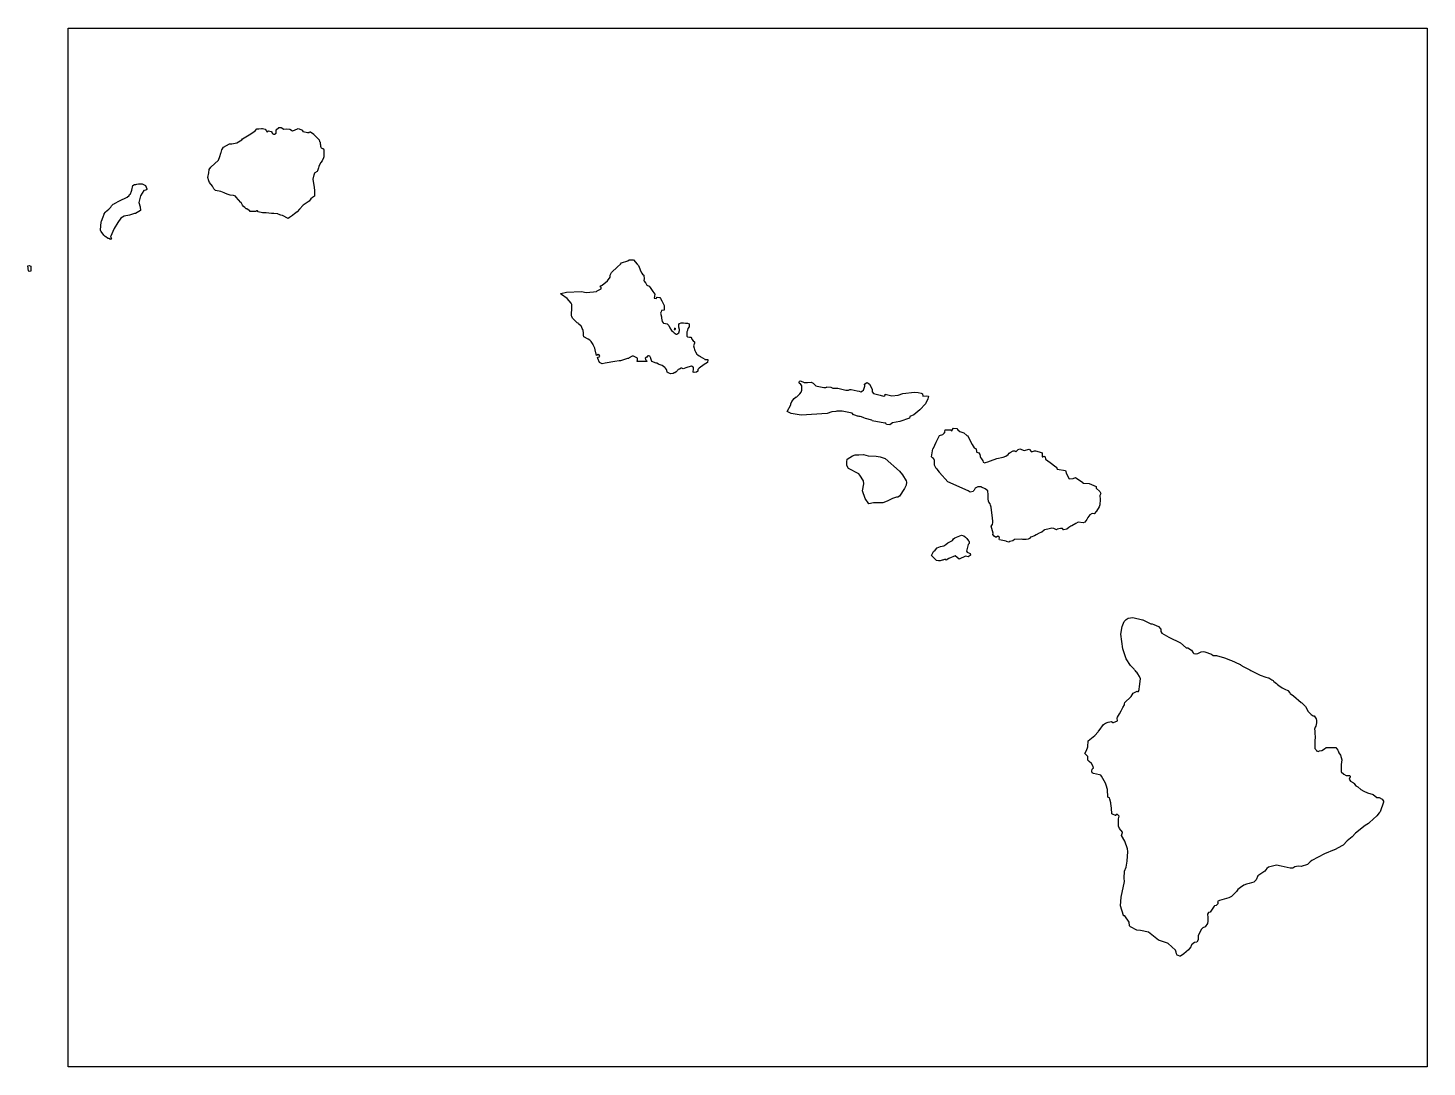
# Model space of a CAD drawing. Extents: x -0.2 to 10.9, y 0.1 to 8.4.
import ezdxf

# ---------------------------------------------------------------- set-up
doc = ezdxf.new("R2010")
doc.units = 0
doc.header["$MEASUREMENT"] = 0
doc.layers.add('STATE', color=7, linetype='CONTINUOUS')

# ---------------------------------------------------------------- blocks, each defined once
blk = doc.blocks.new('BLOCK_2')
at = {"layer": 'STATE'}
blk.add_lwpolyline([(0.093, 0.099), (0.093, 8.373), (10.92, 8.373), (10.92, 0.099), (0.093, 0.099)], dxfattribs=at)
at = {"layer": 'STATE', "color": 2}
for points in [[(1.813, 7.567), (1.833, 7.57), (1.86, 7.567), (1.88, 7.553), (1.897, 7.56), (1.927, 7.573), (1.96, 7.56), (1.96, 7.557), (1.963, 7.55), (1.99, 7.543), (2, 7.54), (2.013, 7.54), (2.017, 7.547), (2.023, 7.547), (2.05, 7.527), (2.053, 7.523), (2.063, 7.513), (2.08, 7.497), (2.093, 7.483), (2.097, 7.47), (2.1, 7.463), (2.1, 7.46), (2.1, 7.45), (2.103, 7.443), (2.103, 7.44), (2.103, 7.437), (2.103, 7.43), (2.107, 7.427), (2.107, 7.423), (2.11, 7.42), (2.12, 7.413), (2.123, 7.413), (2.127, 7.41), (2.13, 7.403), (2.13, 7.4), (2.13, 7.39), (2.13, 7.376), (2.13, 7.37), (2.13, 7.36), (2.13, 7.356), (2.13, 7.346), (2.127, 7.34), (2.117, 7.316), (2.107, 7.303), (2.09, 7.273), (2.09, 7.27), (2.087, 7.26), (2.08, 7.236), (2.077, 7.23), (2.06, 7.22), (2.057, 7.216), (2.053, 7.21), (2.053, 7.206), (2.05, 7.206), (2.05, 7.203), (2.043, 7.17), (2.05, 7.12), (2.053, 7.106), (2.057, 7.076), (2.057, 7.066), (2.057, 7.056), (2.057, 7.04), (2.057, 7.033), (2.047, 7.03), (2.04, 7.023), (2.027, 7.013), (2.013, 6.993), (1.967, 6.963), (1.937, 6.93), (1.917, 6.91), (1.897, 6.893), (1.883, 6.883), (1.88, 6.88), (1.873, 6.876), (1.857, 6.863), (1.847, 6.856), (1.8, 6.88), (1.787, 6.883), (1.767, 6.89), (1.763, 6.893), (1.733, 6.896), (1.713, 6.896), (1.67, 6.9), (1.643, 6.9), (1.607, 6.91), (1.603, 6.916), (1.593, 6.916), (1.59, 6.913), (1.583, 6.913), (1.573, 6.913), (1.57, 6.913), (1.567, 6.913), (1.547, 6.913), (1.54, 6.913), (1.54, 6.916), (1.527, 6.926), (1.517, 6.933), (1.513, 6.933), (1.5, 6.943), (1.49, 6.953), (1.483, 6.963), (1.473, 6.983), (1.47, 6.983), (1.433, 7.026), (1.427, 7.033), (1.41, 7.04), (1.383, 7.043), (1.367, 7.046), (1.347, 7.056), (1.337, 7.06), (1.31, 7.07), (1.267, 7.08), (1.253, 7.093), (1.243, 7.113), (1.22, 7.143), (1.213, 7.156), (1.207, 7.183), (1.213, 7.22), (1.217, 7.246), (1.23, 7.266), (1.29, 7.32), (1.303, 7.35), (1.31, 7.376), (1.313, 7.383), (1.317, 7.403), (1.33, 7.423), (1.38, 7.45), (1.397, 7.45), (1.437, 7.46), (1.477, 7.483), (1.483, 7.49), (1.55, 7.53), (1.583, 7.553), (1.597, 7.57), (1.613, 7.57), (1.633, 7.573), (1.643, 7.573), (1.653, 7.57), (1.663, 7.567), (1.67, 7.557), (1.673, 7.553), (1.677, 7.547), (1.69, 7.553), (1.71, 7.55), (1.717, 7.547), (1.717, 7.543), (1.72, 7.537), (1.723, 7.53), (1.727, 7.53), (1.73, 7.527), (1.737, 7.527), (1.75, 7.537), (1.75, 7.547), (1.75, 7.55), (1.75, 7.563), (1.773, 7.58), (1.79, 7.58), (1.813, 7.567)], [(0.387, 6.713), (0.377, 6.723), (0.357, 6.753), (0.353, 6.756), (0.35, 6.763), (0.357, 6.83), (0.36, 6.836), (0.373, 6.87), (0.38, 6.89), (0.38, 6.893), (0.387, 6.903), (0.39, 6.91), (0.417, 6.93), (0.433, 6.946), (0.44, 6.956), (0.453, 6.97), (0.46, 6.973), (0.463, 6.976), (0.503, 6.996), (0.563, 7.026), (0.58, 7.04), (0.583, 7.046), (0.59, 7.053), (0.597, 7.073), (0.6, 7.083), (0.61, 7.12), (0.623, 7.126), (0.633, 7.126), (0.64, 7.13), (0.653, 7.133), (0.68, 7.133), (0.683, 7.133), (0.71, 7.12), (0.72, 7.093), (0.72, 7.086), (0.713, 7.083), (0.703, 7.08), (0.7, 7.083), (0.697, 7.08), (0.67, 7.036), (0.657, 6.983), (0.667, 6.95), (0.67, 6.92), (0.63, 6.896), (0.627, 6.896), (0.623, 6.896), (0.583, 6.883), (0.54, 6.876), (0.513, 6.86), (0.49, 6.823), (0.46, 6.776), (0.43, 6.71), (0.44, 6.703), (0.43, 6.69), (0.417, 6.696), (0.413, 6.696), (0.407, 6.7), (0.393, 6.71), (0.39, 6.713), (0.387, 6.713)], [(-0.227, 6.48), (-0.217, 6.483), (-0.203, 6.476), (-0.203, 6.436), (-0.217, 6.433), (-0.223, 6.44), (-0.227, 6.48)], [(4.627, 6.493), (4.637, 6.483), (4.647, 6.456), (4.653, 6.44), (4.663, 6.42), (4.67, 6.413), (4.68, 6.406), (4.68, 6.403), (4.68, 6.396), (4.683, 6.38), (4.683, 6.376), (4.68, 6.363), (4.683, 6.356), (4.693, 6.343), (4.697, 6.34), (4.703, 6.326), (4.723, 6.316), (4.73, 6.306), (4.753, 6.276), (4.767, 6.253), (4.763, 6.223), (4.777, 6.22), (4.787, 6.23), (4.807, 6.226), (4.813, 6.22), (4.823, 6.2), (4.833, 6.18), (4.843, 6.163), (4.843, 6.126), (4.82, 6.123), (4.817, 6.113), (4.813, 6.103), (4.82, 6.073), (4.82, 6.063), (4.823, 6.05), (4.827, 6.036), (4.833, 6.026), (4.837, 6.023), (4.84, 6.023), (4.867, 6.016), (4.88, 6.003), (4.887, 5.986), (4.9, 5.963), (4.91, 5.956), (4.917, 5.95), (4.923, 5.946), (4.937, 5.936), (4.943, 5.936), (4.95, 5.94), (4.96, 5.946), (4.963, 5.963), (4.963, 5.966), (4.963, 5.973), (4.96, 5.99), (4.96, 6.013), (4.963, 6.02), (4.977, 6.026), (4.99, 6.026), (4.997, 6.026), (5.013, 6.023), (5.02, 6.023), (5.027, 6.023), (5.04, 6.016), (5.04, 6.003), (5.04, 5.993), (5.03, 5.98), (5.027, 5.966), (5.027, 5.963), (5.023, 5.953), (5.023, 5.933), (5.023, 5.93), (5.023, 5.92), (5.027, 5.913), (5.043, 5.91), (5.047, 5.91), (5.05, 5.91), (5.053, 5.91), (5.057, 5.91), (5.057, 5.906), (5.06, 5.906), (5.06, 5.903), (5.063, 5.896), (5.073, 5.883), (5.083, 5.873), (5.083, 5.863), (5.077, 5.843), (5.08, 5.823), (5.083, 5.813), (5.087, 5.806), (5.093, 5.793), (5.103, 5.776), (5.11, 5.77), (5.12, 5.763), (5.127, 5.76), (5.13, 5.76), (5.13, 5.756), (5.147, 5.746), (5.167, 5.736), (5.167, 5.733), (5.17, 5.733), (5.183, 5.733), (5.19, 5.733), (5.19, 5.73), (5.187, 5.71), (5.16, 5.693), (5.12, 5.663), (5.11, 5.653), (5.11, 5.64), (5.1, 5.633), (5.08, 5.63), (5.073, 5.633), (5.073, 5.64), (5.077, 5.65), (5.077, 5.67), (5.073, 5.673), (5.06, 5.68), (5.03, 5.673), (5.023, 5.67), (4.993, 5.66), (4.983, 5.663), (4.977, 5.663), (4.963, 5.656), (4.953, 5.653), (4.95, 5.65), (4.947, 5.646), (4.937, 5.636), (4.927, 5.626), (4.923, 5.626), (4.913, 5.623), (4.893, 5.62), (4.887, 5.623), (4.873, 5.626), (4.867, 5.633), (4.863, 5.646), (4.86, 5.653), (4.853, 5.663), (4.847, 5.67), (4.827, 5.686), (4.803, 5.693), (4.797, 5.696), (4.783, 5.703), (4.777, 5.703), (4.743, 5.716), (4.737, 5.74), (4.737, 5.743), (4.733, 5.75), (4.727, 5.76), (4.717, 5.763), (4.713, 5.763), (4.71, 5.76), (4.703, 5.753), (4.69, 5.743), (4.693, 5.733), (4.7, 5.726), (4.703, 5.716), (4.627, 5.716), (4.63, 5.73), (4.63, 5.74), (4.63, 5.743), (4.597, 5.76), (4.593, 5.76), (4.59, 5.76), (4.587, 5.76), (4.563, 5.746), (4.557, 5.74), (4.55, 5.74), (4.493, 5.723), (4.483, 5.723), (4.45, 5.716), (4.373, 5.703), (4.347, 5.7), (4.327, 5.71), (4.313, 5.74), (4.31, 5.75), (4.33, 5.756), (4.327, 5.766), (4.317, 5.773), (4.303, 5.766), (4.293, 5.81), (4.29, 5.823), (4.28, 5.846), (4.277, 5.85), (4.277, 5.853), (4.27, 5.86), (4.26, 5.876), (4.25, 5.886), (4.237, 5.896), (4.203, 5.913), (4.203, 5.916), (4.2, 5.923), (4.2, 5.946), (4.197, 5.963), (4.197, 5.97), (4.193, 5.97), (4.193, 5.973), (4.19, 5.98), (4.183, 5.996), (4.18, 6), (4.16, 6.016), (4.157, 6.023), (4.15, 6.026), (4.13, 6.043), (4.113, 6.063), (4.107, 6.076), (4.103, 6.08), (4.107, 6.153), (4.107, 6.17), (4.1, 6.183), (4.07, 6.22), (4.023, 6.25), (4.017, 6.256), (4.02, 6.26), (4.063, 6.27), (4.183, 6.276), (4.22, 6.266), (4.28, 6.273), (4.303, 6.276), (4.307, 6.28), (4.34, 6.296), (4.34, 6.3), (4.34, 6.31), (4.333, 6.313), (4.337, 6.32), (4.347, 6.326), (4.39, 6.36), (4.413, 6.39), (4.413, 6.406), (4.42, 6.42), (4.423, 6.426), (4.47, 6.47), (4.493, 6.493), (4.503, 6.503), (4.553, 6.52), (4.563, 6.526), (4.597, 6.526), (4.627, 6.493)], [(6.38, 5.483), (6.397, 5.48), (6.41, 5.476), (6.423, 5.483), (6.43, 5.49), (6.44, 5.52), (6.44, 5.526), (6.437, 5.533), (6.437, 5.536), (6.457, 5.55), (6.467, 5.546), (6.477, 5.536), (6.5, 5.496), (6.5, 5.476), (6.51, 5.463), (6.563, 5.45), (6.59, 5.44), (6.6, 5.443), (6.603, 5.453), (6.603, 5.456), (6.657, 5.443), (6.707, 5.45), (6.743, 5.463), (6.837, 5.473), (6.867, 5.47), (6.89, 5.466), (6.9, 5.46), (6.903, 5.44), (6.933, 5.443), (6.947, 5.44), (6.943, 5.42), (6.923, 5.38), (6.88, 5.333), (6.83, 5.293), (6.8, 5.28), (6.797, 5.266), (6.72, 5.239), (6.66, 5.229), (6.64, 5.213), (6.613, 5.216), (6.607, 5.226), (6.6, 5.226), (6.5, 5.246), (6.497, 5.249), (6.447, 5.263), (6.433, 5.269), (6.413, 5.276), (6.403, 5.28), (6.397, 5.28), (6.387, 5.283), (6.383, 5.283), (6.36, 5.29), (6.353, 5.293), (6.35, 5.293), (6.34, 5.306), (6.26, 5.323), (6.233, 5.323), (6.23, 5.323), (6.217, 5.323), (6.21, 5.32), (6.177, 5.316), (6.14, 5.303), (5.933, 5.29), (5.853, 5.303), (5.823, 5.32), (5.85, 5.373), (5.85, 5.38), (5.86, 5.4), (5.877, 5.423), (5.893, 5.436), (5.897, 5.433), (5.923, 5.46), (5.933, 5.473), (5.94, 5.49), (5.94, 5.523), (5.927, 5.54), (5.92, 5.543), (5.917, 5.55), (5.92, 5.56), (5.927, 5.563), (5.957, 5.55), (5.983, 5.55), (6.013, 5.553), (6.03, 5.546), (6.05, 5.523), (6.06, 5.52), (6.113, 5.51), (6.13, 5.51), (6.137, 5.513), (6.137, 5.516), (6.17, 5.513), (6.187, 5.506), (6.197, 5.506), (6.227, 5.506), (6.267, 5.493), (6.29, 5.49), (6.303, 5.49), (6.307, 5.49), (6.31, 5.49), (6.32, 5.493), (6.333, 5.493), (6.38, 5.483)], [(7.183, 5.173), (7.197, 5.159), (7.23, 5.149), (7.253, 5.129), (7.26, 5.129), (7.297, 5.056), (7.313, 5.029), (7.327, 5.023), (7.33, 4.999), (7.333, 4.996), (7.35, 4.989), (7.357, 4.976), (7.36, 4.963), (7.36, 4.959), (7.363, 4.953), (7.37, 4.943), (7.38, 4.926), (7.383, 4.916), (7.397, 4.909), (7.403, 4.913), (7.42, 4.919), (7.443, 4.926), (7.493, 4.946), (7.543, 4.956), (7.563, 4.963), (7.583, 4.976), (7.59, 4.986), (7.6, 4.993), (7.623, 5.006), (7.637, 5.006), (7.643, 4.999), (7.647, 5.003), (7.65, 5.003), (7.663, 5.016), (7.677, 5.023), (7.71, 5.009), (7.75, 5.019), (7.77, 4.999), (7.793, 5.006), (7.8, 5.006), (7.83, 4.999), (7.853, 4.989), (7.853, 4.959), (7.86, 4.959), (7.87, 4.963), (7.877, 4.959), (7.88, 4.939), (7.917, 4.913), (7.963, 4.879), (7.967, 4.876), (7.973, 4.859), (8.04, 4.849), (8.047, 4.823), (8.07, 4.783), (8.1, 4.786), (8.12, 4.793), (8.177, 4.753), (8.177, 4.749), (8.227, 4.746), (8.283, 4.723), (8.283, 4.713), (8.283, 4.709), (8.313, 4.683), (8.32, 4.666), (8.313, 4.649), (8.317, 4.619), (8.313, 4.576), (8.307, 4.559), (8.287, 4.526), (8.267, 4.503), (8.253, 4.506), (8.233, 4.496), (8.217, 4.476), (8.21, 4.459), (8.193, 4.439), (8.18, 4.433), (8.14, 4.439), (8.123, 4.426), (8.09, 4.409), (8.083, 4.406), (8.067, 4.396), (8.05, 4.383), (8.027, 4.376), (8.023, 4.376), (8.017, 4.386), (8, 4.386), (7.973, 4.383), (7.967, 4.376), (7.947, 4.386), (7.93, 4.389), (7.9, 4.383), (7.873, 4.376), (7.87, 4.373), (7.85, 4.359), (7.843, 4.356), (7.83, 4.349), (7.807, 4.336), (7.793, 4.329), (7.763, 4.319), (7.76, 4.319), (7.753, 4.309), (7.743, 4.303), (7.727, 4.299), (7.723, 4.299), (7.707, 4.299), (7.703, 4.299), (7.697, 4.299), (7.687, 4.303), (7.633, 4.299), (7.62, 4.289), (7.597, 4.283), (7.587, 4.279), (7.57, 4.283), (7.567, 4.286), (7.513, 4.296), (7.51, 4.303), (7.513, 4.313), (7.51, 4.319), (7.5, 4.326), (7.49, 4.319), (7.483, 4.319), (7.47, 4.326), (7.46, 4.339), (7.463, 4.349), (7.447, 4.406), (7.457, 4.419), (7.46, 4.436), (7.46, 4.439), (7.46, 4.443), (7.457, 4.473), (7.45, 4.533), (7.447, 4.556), (7.443, 4.573), (7.44, 4.583), (7.43, 4.596), (7.427, 4.606), (7.423, 4.623), (7.423, 4.629), (7.423, 4.666), (7.42, 4.676), (7.42, 4.686), (7.4, 4.703), (7.37, 4.716), (7.37, 4.719), (7.347, 4.719), (7.34, 4.719), (7.32, 4.709), (7.317, 4.703), (7.313, 4.693), (7.307, 4.686), (7.303, 4.683), (7.28, 4.676), (7.263, 4.686), (7.103, 4.759), (7.037, 4.833), (7.037, 4.836), (7.017, 4.859), (7.01, 4.866), (7.003, 4.876), (6.997, 4.893), (6.997, 4.899), (6.997, 4.913), (6.997, 4.929), (6.99, 4.943), (6.987, 4.943), (6.987, 4.946), (6.98, 4.949), (6.973, 4.959), (6.983, 5.023), (6.987, 5.026), (7.01, 5.076), (7.027, 5.113), (7.037, 5.129), (7.063, 5.136), (7.073, 5.146), (7.08, 5.156), (7.077, 5.163), (7.08, 5.173), (7.123, 5.173), (7.137, 5.166), (7.137, 5.173), (7.147, 5.186), (7.173, 5.183), (7.183, 5.173)], [(6.393, 4.973), (6.43, 4.976), (6.467, 4.966), (6.53, 4.963), (6.563, 4.959), (6.603, 4.946), (6.717, 4.843), (6.74, 4.816), (6.77, 4.766), (6.773, 4.756), (6.77, 4.733), (6.757, 4.706), (6.717, 4.646), (6.703, 4.636), (6.693, 4.636), (6.66, 4.626), (6.62, 4.606), (6.583, 4.593), (6.51, 4.593), (6.473, 4.583), (6.443, 4.626), (6.423, 4.686), (6.433, 4.743), (6.43, 4.766), (6.4, 4.813), (6.393, 4.823), (6.31, 4.866), (6.3, 4.883), (6.297, 4.893), (6.297, 4.919), (6.3, 4.939), (6.343, 4.966), (6.363, 4.973), (6.393, 4.973)], [(7.23, 4.329), (7.243, 4.319), (7.253, 4.309), (7.267, 4.289), (7.273, 4.283), (7.273, 4.269), (7.263, 4.259), (7.25, 4.206), (7.257, 4.199), (7.28, 4.189), (7.283, 4.176), (7.28, 4.173), (7.273, 4.166), (7.263, 4.163), (7.243, 4.166), (7.193, 4.143), (7.16, 4.169), (7.11, 4.149), (7.09, 4.136), (7.08, 4.143), (7.063, 4.136), (7.057, 4.136), (7.04, 4.129), (7.027, 4.129), (7.013, 4.133), (6.973, 4.173), (6.977, 4.183), (6.987, 4.203), (7, 4.216), (7.017, 4.233), (7.043, 4.243), (7.07, 4.249), (7.087, 4.259), (7.103, 4.273), (7.14, 4.293), (7.147, 4.306), (7.157, 4.313), (7.21, 4.333), (7.23, 4.329)], [(9.027, 1.042), (9.02, 1.032), (8.983, 0.999), (8.957, 0.982), (8.95, 0.982), (8.937, 0.986), (8.93, 0.989), (8.927, 0.996), (8.923, 0.999), (8.92, 1.012), (8.917, 1.029), (8.887, 1.056), (8.857, 1.082), (8.853, 1.086), (8.78, 1.109), (8.7, 1.172), (8.637, 1.186), (8.607, 1.189), (8.557, 1.216), (8.55, 1.222), (8.547, 1.252), (8.513, 1.302), (8.503, 1.302), (8.503, 1.306), (8.477, 1.382), (8.483, 1.452), (8.51, 1.576), (8.507, 1.602), (8.51, 1.659), (8.523, 1.689), (8.53, 1.739), (8.537, 1.816), (8.533, 1.836), (8.513, 1.896), (8.487, 1.942), (8.493, 1.966), (8.493, 1.969), (8.47, 1.999), (8.463, 2.016), (8.463, 2.076), (8.467, 2.096), (8.463, 2.102), (8.453, 2.109), (8.443, 2.109), (8.44, 2.106), (8.44, 2.102), (8.437, 2.102), (8.413, 2.112), (8.41, 2.116), (8.407, 2.159), (8.4, 2.196), (8.4, 2.202), (8.393, 2.232), (8.39, 2.242), (8.383, 2.246), (8.377, 2.249), (8.373, 2.309), (8.363, 2.342), (8.36, 2.352), (8.357, 2.359), (8.337, 2.396), (8.327, 2.416), (8.32, 2.422), (8.31, 2.426), (8.263, 2.436), (8.253, 2.442), (8.25, 2.456), (8.253, 2.472), (8.26, 2.479), (8.263, 2.479), (8.26, 2.492), (8.247, 2.516), (8.227, 2.532), (8.217, 2.542), (8.217, 2.572), (8.193, 2.596), (8.207, 2.619), (8.217, 2.649), (8.22, 2.696), (8.273, 2.739), (8.3, 2.769), (8.303, 2.772), (8.303, 2.776), (8.307, 2.779), (8.343, 2.826), (8.357, 2.836), (8.38, 2.846), (8.407, 2.849), (8.417, 2.842), (8.423, 2.842), (8.453, 2.856), (8.45, 2.876), (8.453, 2.886), (8.47, 2.912), (8.48, 2.929), (8.48, 2.932), (8.483, 2.936), (8.497, 2.962), (8.51, 2.982), (8.51, 2.992), (8.513, 3.002), (8.56, 3.046), (8.563, 3.049), (8.58, 3.076), (8.61, 3.093), (8.613, 3.089), (8.62, 3.089), (8.627, 3.106), (8.627, 3.109), (8.63, 3.129), (8.637, 3.189), (8.63, 3.209), (8.617, 3.229), (8.607, 3.243), (8.603, 3.246), (8.597, 3.253), (8.59, 3.263), (8.587, 3.266), (8.557, 3.296), (8.523, 3.349), (8.497, 3.429), (8.48, 3.546), (8.49, 3.606), (8.507, 3.646), (8.523, 3.663), (8.54, 3.673), (8.577, 3.679), (8.653, 3.659), (8.657, 3.659), (8.677, 3.649), (8.71, 3.633), (8.72, 3.629), (8.73, 3.629), (8.743, 3.623), (8.78, 3.606), (8.8, 3.586), (8.8, 3.566), (8.807, 3.553), (8.863, 3.523), (8.957, 3.476), (9, 3.436), (9.013, 3.436), (9.043, 3.419), (9.057, 3.396), (9.063, 3.393), (9.077, 3.389), (9.08, 3.389), (9.093, 3.393), (9.12, 3.406), (9.137, 3.409), (9.15, 3.406), (9.203, 3.386), (9.217, 3.376), (9.227, 3.376), (9.243, 3.376), (9.307, 3.356), (9.353, 3.339), (9.363, 3.336), (9.427, 3.306), (9.433, 3.303), (9.437, 3.299), (9.46, 3.286), (9.507, 3.263), (9.517, 3.256), (9.57, 3.229), (9.59, 3.219), (9.637, 3.203), (9.653, 3.199), (9.66, 3.199), (9.683, 3.183), (9.69, 3.179), (9.693, 3.176), (9.697, 3.172), (9.7, 3.169), (9.72, 3.153), (9.723, 3.149), (9.73, 3.146), (9.74, 3.136), (9.767, 3.119), (9.787, 3.109), (9.81, 3.096), (9.827, 3.079), (9.83, 3.072), (9.857, 3.056), (9.917, 3.002), (9.923, 2.999), (9.95, 2.972), (9.953, 2.969), (9.963, 2.952), (9.97, 2.932), (9.983, 2.919), (9.997, 2.906), (10.013, 2.896), (10.02, 2.896), (10.037, 2.872), (10.04, 2.859), (10.04, 2.839), (10.033, 2.812), (10.03, 2.806), (10.023, 2.789), (10.027, 2.776), (10.027, 2.759), (10.03, 2.722), (10.03, 2.712), (10.027, 2.706), (10.027, 2.702), (10.027, 2.679), (10.027, 2.676), (10.027, 2.636), (10.03, 2.632), (10.033, 2.626), (10.04, 2.616), (10.043, 2.616), (10.053, 2.612), (10.063, 2.616), (10.083, 2.619), (10.103, 2.632), (10.117, 2.642), (10.193, 2.642), (10.21, 2.622), (10.213, 2.616), (10.217, 2.602), (10.23, 2.582), (10.24, 2.546), (10.237, 2.509), (10.237, 2.459), (10.237, 2.449), (10.257, 2.432), (10.277, 2.419), (10.303, 2.419), (10.307, 2.416), (10.307, 2.409), (10.3, 2.392), (10.31, 2.376), (10.333, 2.362), (10.343, 2.356), (10.343, 2.352), (10.353, 2.339), (10.363, 2.332), (10.37, 2.329), (10.393, 2.309), (10.417, 2.296), (10.447, 2.282), (10.49, 2.269), (10.52, 2.246), (10.54, 2.246), (10.563, 2.232), (10.573, 2.216), (10.573, 2.209), (10.547, 2.132), (10.54, 2.122), (10.52, 2.099), (10.463, 2.046), (10.453, 2.039), (10.427, 2.022), (10.35, 1.962), (10.323, 1.932), (10.283, 1.899), (10.253, 1.866), (10.247, 1.862), (10.183, 1.829), (10.18, 1.829), (10.103, 1.796), (10.003, 1.742), (9.99, 1.732), (9.967, 1.712), (9.917, 1.696), (9.893, 1.699), (9.867, 1.692), (9.85, 1.682), (9.83, 1.682), (9.757, 1.699), (9.72, 1.706), (9.657, 1.689), (9.643, 1.679), (9.627, 1.659), (9.573, 1.622), (9.56, 1.589), (9.54, 1.572), (9.503, 1.559), (9.483, 1.556), (9.46, 1.546), (9.433, 1.529), (9.413, 1.512), (9.403, 1.496), (9.363, 1.456), (9.34, 1.446), (9.267, 1.426), (9.25, 1.416), (9.253, 1.409), (9.253, 1.399), (9.24, 1.386), (9.227, 1.382), (9.223, 1.379), (9.193, 1.332), (9.18, 1.329), (9.17, 1.316), (9.173, 1.289), (9.173, 1.259), (9.17, 1.242), (9.153, 1.216), (9.133, 1.206), (9.123, 1.196), (9.097, 1.146), (9.097, 1.112), (9.087, 1.092), (9.067, 1.089), (9.043, 1.072), (9.043, 1.069), (9.04, 1.066), (9.037, 1.056), (9.027, 1.042)]]:
    blk.add_lwpolyline(points, dxfattribs=at)
blk.add_open_spline([(4.93, 5.98), (4.93, 5.98), (4.933, 5.976), (4.933, 5.976), (4.933, 5.976), (4.93, 5.973), (4.93, 5.973), (4.93, 5.973), (4.927, 5.973), (4.927, 5.973), (4.927, 5.973), (4.923, 5.973), (4.923, 5.973), (4.923, 5.973), (4.923, 5.976), (4.923, 5.976), (4.923, 5.976), (4.927, 5.976), (4.927, 5.976), (4.927, 5.976), (4.927, 5.98), (4.927, 5.98), (4.927, 5.98), (4.923, 5.98), (4.923, 5.98), (4.923, 5.98), (4.927, 5.98), (4.927, 5.98), (4.927, 5.98), (4.93, 5.98), (4.93, 5.98), (4.93, 5.98), (4.93, 5.983), (4.93, 5.983), (4.93, 5.983), (4.93, 5.98), (4.93, 5.98)], degree=3, knots=[0, 0, 0, 0, 1, 1, 1, 2, 2, 2, 3, 3, 3, 4, 4, 4, 5, 5, 5, 6, 6, 6, 7, 7, 7, 8, 8, 8, 9, 9, 9, 10, 10, 10, 11, 11, 11, 12, 12, 12, 12], dxfattribs=at)

msp = doc.modelspace()

# ---------------------------------------------------------------- block references
at = {"layer": 'STATE'}
msp.add_blockref('BLOCK_2', (0, 0), dxfattribs=at)

doc.saveas('drawing.dxf')
